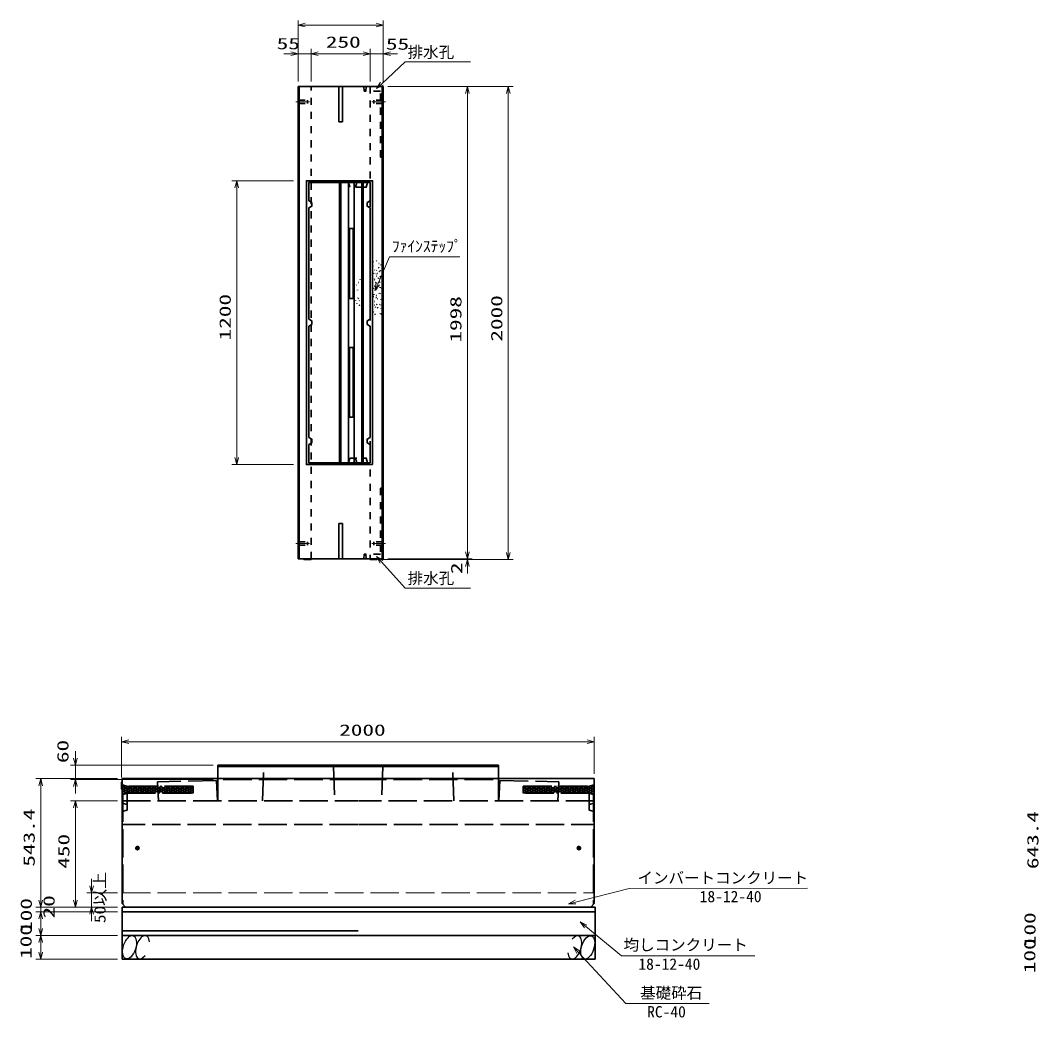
# Model space of a CAD drawing. Units: millimetres on the paper. Extents: x 0 to 1219, y 9 to 859.
# Drawn here: x 273.1 to 488.3, y 451.4 to 662.2 of the extents above; entities that cross this region are included whole.
import ezdxf
from ezdxf.enums import TextEntityAlignment as Align

# ---------------------------------------------------------------- set-up
doc = ezdxf.new("R2010")
doc.units = ezdxf.units.MM
for name, pattern in [('DASHED', [7.5, 6, -1.5]), ('USER2', [18.5, 12, -1.5, 3.5, -1.5]), ('USER3', [3, 1.5, -1.5])]:
    doc.linetypes.add(name, pattern=pattern)
for name, color, linetype, lineweight in [('D-BMK（構造物基準線）', 2, 'USER2', 18), ('D-STR-DIM（寸法）', 7, 'Continuous', 13), ('D-STR-HTXT(均しCON-旗)', 7, 'Continuous', 13), ('D-STR-HTXT(基礎砕石-旗)', 7, 'Continuous', 13), ('D-STR-HTXT（WS-旗）', 7, 'Continuous', 13), ('D-STR-HTXT（旗上げ）', 7, 'Continuous', 13), ('D-STR-STRF(グリ)', 7, 'Continuous', 25), ('D-STR（構造物）', 1, 'Continuous', 35)]:
    doc.layers.add(name, color=color, linetype=linetype, lineweight=lineweight)
doc.styles.add('ＭＳ ゴシック', font='')
doc.styles.get('ＭＳ ゴシック').set_extended_font_data('MS Gothic')

# ---------------------------------------------------------------- blocks, each defined once
blk = doc.blocks.new('_Open30')
at = {"color": 7, "linetype": 'Continuous', "lineweight": 13}
for p, q in [((-1, 0.2679), (0, 0)), ((0, 0), (-1, -0.2679)), ((0, 0), (-1, 0))]:
    blk.add_line(p, q, dxfattribs=at)

msp = doc.modelspace()

# ---------------------------------------------------------------- linework, layer by layer
at = {"layer": 'D-BMK（構造物基準線）'}
for p, q in [((331.297, 644.958), (334.147, 644.958)), ((350.222, 644.958), (347.372, 644.958)), ((331.297, 551.558), (334.147, 551.558)), ((350.222, 551.558), (347.372, 551.558))]:
    msp.add_line(p, q, dxfattribs=at)
at = {"layer": 'D-STR-DIM（寸法）'}
for p, q in [((331.759, 656.105), (331.759, 662.155)), ((333.259, 661.155), (348.259, 661.155)), ((349.759, 656.135), (349.759, 662.155)), ((330.259, 655.105), (328.759, 655.105)), ((331.759, 649.208), (331.759, 656.105)), ((331.759, 655.105), (334.509, 655.105)), ((334.509, 649.26), (334.509, 656.105)), ((334.509, 649.208), (334.509, 656.105)), ((336.009, 655.105), (337.509, 655.105)), ((336.009, 655.105), (345.509, 655.105)), ((345.509, 655.105), (344.009, 655.105)), ((347.009, 649.208), (347.009, 656.105)), ((347.009, 649.245), (347.009, 656.105)), ((347.009, 655.105), (349.759, 655.105)), ((349.759, 649.178), (349.759, 656.105)), ((351.259, 655.105), (352.759, 655.105)), ((350.759, 648.208), (368.548, 648.208)), ((367.111, 648.208), (377.188, 648.208)), ((367.548, 549.808), (367.548, 646.708)), ((376.188, 549.708), (376.188, 646.708)), ((330.759, 628.258), (317.795, 628.258)), ((318.795, 569.758), (318.795, 626.758)), ((330.759, 568.258), (317.795, 568.258)), ((367.548, 549.808), (367.548, 551.308)), ((349.509, 548.208), (368.548, 548.208)), ((350.759, 548.308), (368.548, 548.308)), ((350.759, 548.308), (368.548, 548.308)), ((366.111, 548.208), (377.188, 548.208)), ((367.548, 548.308), (367.548, 548.208)), ((367.548, 546.708), (367.548, 545.208)), ((294.461, 502.137), (294.461, 510.683)), ((394.361, 502.892), (394.361, 510.683)), ((295.961, 509.683), (392.861, 509.683)), ((284.69, 506.216), (284.69, 507.716)), ((313.786, 504.716), (283.69, 504.716)), ((284.69, 504.716), (284.69, 501.716)), ((293.561, 501.892), (276.364, 501.892)), ((313.786, 501.716), (283.69, 501.716)), ((277.364, 500.392), (277.364, 476.222)), ((284.69, 500.216), (284.69, 498.716)), ((293.561, 497.216), (283.69, 497.216)), ((284.69, 495.716), (284.69, 476.222)), ((288.122, 479.222), (288.122, 480.722)), ((277.364, 476.222), (277.364, 477.722)), ((293.561, 477.722), (287.122, 477.722)), ((288.122, 477.722), (288.122, 474.722)), ((293.561, 474.722), (276.364, 474.722)), ((293.561, 474.722), (276.364, 474.722)), ((293.561, 473.722), (276.364, 473.722)), ((293.561, 473.722), (276.364, 473.722)), ((277.364, 474.722), (277.364, 473.722)), ((293.561, 474.722), (283.69, 474.722)), ((293.561, 474.722), (287.122, 474.722)), ((277.364, 472.222), (277.364, 470.722)), ((277.364, 472.222), (277.364, 470.222)), ((288.122, 473.222), (288.122, 471.722)), ((293.561, 468.722), (276.364, 468.722)), ((293.561, 468.722), (276.364, 468.722)), ((277.364, 467.222), (277.364, 465.222)), ((293.561, 463.722), (276.364, 463.722))]:
    msp.add_line(p, q, dxfattribs=at)
at = {"layer": 'D-STR-DIM（寸法）', "color": 1, "linetype": 'DASHED'}
msp.add_line((294.561, 477.722), (394.361, 477.722), dxfattribs=at)
at = {"layer": 'D-STR-HTXT(均しCON-旗)'}
msp.add_lwpolyline([(428.318, 464.411), (400.11, 464.411), (392.551, 470.625)], dxfattribs=at)
at = {"layer": 'D-STR-HTXT(基礎砕石-旗)'}
msp.add_lwpolyline([(418.633, 454.332), (401.062, 454.332), (390.972, 465.198)], dxfattribs=at)
at = {"layer": 'D-STR-HTXT（WS-旗）'}
for points in [[(368.213, 653.355), (354.425, 653.355), (349.467, 648.766)], [(368.213, 542.16), (354.425, 542.16), (349.377, 547.692)]]:
    msp.add_lwpolyline(points, dxfattribs=at)
at = {"layer": 'D-STR-HTXT（旗上げ）'}
for points in [[(365.932, 612.167), (351.102, 612.167), (348.603, 606.417)], [(439.394, 478.718), (401.761, 478.645), (390.398, 475.781)]]:
    msp.add_lwpolyline(points, dxfattribs=at)
at = {"layer": 'D-STR-STRF(グリ)'}
for centre, major_axis in [((296.137, 466.245), (0.79, 2.421)), ((392.986, 466.198), (-0.79, -2.421))]:
    msp.add_ellipse(centre, major_axis=major_axis, ratio=0.5139, dxfattribs=at)
for centre, start_param, end_param in [((298.877, 466.245), 5.3575563, 10.3750652), ((390.245, 466.198), 2.2159636, 7.2334726)]:
    msp.add_ellipse(centre, major_axis=(0.79, 2.421), ratio=0.5139, start_param=start_param, end_param=end_param, dxfattribs=at)
at = {"layer": 'D-STR（構造物）'}
for p, q in [((331.759, 548.308), (331.759, 648.208)), ((349.759, 648.208), (331.759, 648.208)), ((332.009, 548.308), (332.009, 648.208)), ((340.384, 648.208), (340.384, 640.708)), ((341.134, 648.208), (341.134, 640.708)), ((349.509, 648.208), (349.509, 548.308)), ((349.759, 648.208), (349.759, 548.308)), ((341.134, 640.708), (340.384, 640.708)), ((340.515, 627.883), (340.515, 568.633)), ((340.765, 627.883), (340.765, 568.633)), ((342.384, 627.883), (342.384, 568.633)), ((343.634, 627.883), (343.634, 568.633)), ((345.253, 627.883), (345.253, 568.633)), ((345.503, 627.883), (345.503, 568.633)), ((334.009, 622.511), (334.009, 599.008)), ((347.009, 599.008), (347.009, 622.511)), ((348.267, 611.286), (348.324, 611.334)), ((348.324, 611.334), (348.372, 611.277)), ((347.527, 610.256), (347.58, 610.203)), ((347.58, 610.203), (347.633, 610.256)), ((347.641, 611.111), (347.714, 611.092)), ((348.007, 609.384), (347.933, 609.397)), ((348.346, 609.313), (348.372, 609.383)), ((348.826, 609.848), (348.753, 609.828)), ((348.807, 609.92), (348.826, 609.848)), ((348.842, 610.78), (348.917, 610.78)), ((348.943, 609.01), (348.956, 609.084)), ((348.956, 609.084), (349.03, 609.071)), ((349.138, 609.21), (349.199, 609.253)), ((349.19, 610.395), (349.243, 610.448)), ((349.199, 609.253), (349.242, 609.192)), ((349.243, 610.448), (349.296, 610.395)), ((344.855, 607.283), (344.875, 607.355)), ((345.328, 607.866), (345.275, 607.919)), ((345.303, 607.158), (345.368, 607.196)), ((345.328, 607.866), (345.381, 607.919)), ((347.791, 608.711), (347.729, 608.668)), ((347.791, 608.711), (347.834, 608.65)), ((347.901, 607.298), (347.976, 607.298)), ((347.92, 607.468), (347.907, 607.542)), ((348.224, 608.534), (348.286, 608.577)), ((348.333, 608.107), (348.258, 608.114)), ((348.286, 608.577), (348.329, 608.516)), ((348.555, 608.637), (348.623, 608.669)), ((348.677, 607.691), (348.629, 607.748)), ((348.788, 607.633), (348.726, 607.59)), ((348.831, 607.572), (348.788, 607.633)), ((349.079, 607.581), (349.005, 607.594)), ((349.066, 607.507), (349.079, 607.581)), ((349.07, 607.959), (349.108, 608.024)), ((349.108, 608.024), (349.173, 607.986)), ((343.917, 604.823), (343.864, 604.876)), ((344.067, 606.161), (344.074, 606.236)), ((344.286, 605.124), (344.317, 605.192)), ((344.546, 606.776), (344.621, 606.782)), ((345.322, 606.069), (345.353, 606.001)), ((347.751, 605.579), (347.713, 605.514)), ((347.915, 605.96), (347.987, 605.979)), ((347.987, 605.979), (347.968, 606.052)), ((348.145, 606.776), (348.073, 606.757)), ((348.174, 605.223), (348.161, 605.149)), ((348.308, 606.739), (348.369, 606.696)), ((348.369, 606.696), (348.326, 606.634)), ((348.428, 605.413), (348.367, 605.37)), ((348.428, 605.413), (348.471, 605.351)), ((348.989, 606.783), (349.062, 606.796)), ((349.118, 605.728), (349.045, 605.715)), ((349.062, 606.796), (349.075, 606.722)), ((349.131, 605.654), (349.118, 605.728)), ((349.361, 605.558), (349.299, 605.601)), ((349.317, 605.496), (349.361, 605.558)), ((343.924, 602.997), (343.899, 602.926)), ((344.378, 603.461), (344.359, 603.534)), ((344.562, 603.374), (344.497, 603.336)), ((344.562, 603.374), (344.6, 603.309)), ((344.686, 602.905), (344.739, 602.958)), ((347.754, 603.755), (347.679, 603.762)), ((347.741, 604.17), (347.799, 604.218)), ((347.799, 604.218), (347.75, 604.275)), ((347.902, 602.709), (347.977, 602.709)), ((348.288, 603.611), (348.215, 603.592)), ((348.308, 603.985), (348.235, 604.004)), ((348.288, 603.912), (348.308, 603.985)), ((348.307, 603.539), (348.288, 603.611)), ((348.474, 603.254), (348.531, 603.302)), ((348.531, 603.302), (348.483, 603.359)), ((348.869, 604.425), (348.93, 604.468)), ((348.93, 604.468), (348.973, 604.407)), ((349.222, 604.416), (349.209, 604.342)), ((349.227, 603.219), (349.221, 603.145)), ((344.143, 602.351), (344.175, 602.283)), ((344.666, 601.926), (344.724, 601.974)), ((344.724, 601.974), (344.772, 601.917)), ((345.303, 602.413), (345.322, 602.485)), ((347.698, 600.552), (347.752, 600.499)), ((347.962, 601.93), (347.894, 601.961)), ((348.069, 601.572), (348.144, 601.566)), ((348.144, 601.566), (348.137, 601.491)), ((348.414, 602.101), (348.342, 602.12)), ((348.414, 602.101), (348.395, 602.028)), ((348.638, 601.418), (348.58, 601.37)), ((348.589, 601.475), (348.638, 601.418)), ((348.998, 602.099), (349.005, 602.173)), ((349.195, 601.946), (349.146, 602.003)), ((349.327, 601.261), (349.333, 601.335)), ((348, 600.077), (348.068, 600.046)), ((348.068, 600.046), (348.036, 599.978)), ((349.104, 600.214), (349.111, 600.289)), ((349.243, 600.014), (349.301, 600.062)), ((349.301, 600.062), (349.253, 600.119)), ((334.009, 597.508), (334.009, 574.006)), ((347.009, 574.006), (347.009, 597.508)), ((347.009, 568.633), (347.009, 572.506)), ((346.413, 568.633), (347.009, 568.633)), ((340.384, 548.308), (340.384, 555.808)), ((341.134, 555.808), (340.384, 555.808)), ((341.134, 548.308), (341.134, 555.808)), ((349.759, 548.308), (331.759, 548.308)), ((333.01, 548.208), (332.909, 548.308)), ((334.509, 548.208), (333.01, 548.208)), ((334.509, 548.208), (334.609, 548.308)), ((347.009, 548.208), (346.909, 548.308)), ((347.009, 548.208), (348.509, 548.208)), ((348.509, 548.208), (348.609, 548.308)), ((314.786, 504.716), (314.786, 501.892)), ((344.461, 504.716), (314.786, 504.716)), ((314.786, 504.467), (344.461, 504.467)), ((344.461, 504.439), (314.786, 504.439)), ((344.461, 504.716), (374.136, 504.716)), ((374.136, 504.467), (344.461, 504.467)), ((344.461, 504.439), (374.136, 504.439)), ((374.136, 504.716), (374.136, 501.892)), ((294.561, 475.472), (294.561, 501.892)), ((294.561, 501.892), (344.461, 501.892)), ((394.361, 501.892), (344.461, 501.892)), ((394.361, 475.472), (394.361, 501.892)), ((294.461, 501.137), (294.561, 501.237)), ((294.461, 499.637), (294.461, 501.137)), ((294.561, 499.537), (294.461, 499.637)), ((297.361, 487.216), (298.261, 487.216)), ((297.811, 487.666), (297.811, 486.766)), ((391.561, 487.216), (390.661, 487.216)), ((391.111, 487.666), (391.111, 486.766)), ((295.311, 474.722), (294.561, 475.472)), ((394.561, 474.722), (294.561, 474.722)), ((294.561, 474.722), (294.561, 473.722)), ((294.561, 473.722), (394.561, 473.722)), ((294.561, 473.722), (394.561, 473.722)), ((294.561, 473.722), (294.561, 468.722)), ((344.461, 474.722), (295.311, 474.722)), ((344.461, 474.722), (393.611, 474.722)), ((393.611, 474.722), (394.361, 475.472)), ((394.561, 474.722), (394.561, 473.722)), ((394.561, 473.722), (394.561, 468.722)), ((294.561, 469.727), (344.461, 469.727)), ((294.561, 468.722), (394.561, 468.722)), ((294.561, 468.722), (294.561, 463.722)), ((294.561, 468.722), (394.561, 468.722)), ((394.561, 468.722), (394.561, 463.722)), ((294.561, 463.722), (394.561, 463.722))]:
    msp.add_line(p, q, dxfattribs=at)
at = {"layer": 'D-STR（構造物）', "linetype": 'USER3'}
for p, q in [((334.509, 548.308), (334.509, 648.208)), ((346.111, 647.158), (346.185, 648.208)), ((347.009, 648.208), (347.009, 548.308)), ((349.184, 633.208), (349.184, 647.158)), ((331.759, 645.308), (333.76, 645.308)), ((331.759, 644.608), (333.76, 644.608)), ((333.76, 644.608), (333.76, 645.308)), ((349.759, 645.308), (347.759, 645.308)), ((347.759, 644.608), (347.759, 645.308)), ((349.759, 644.608), (347.759, 644.608)), ((349.184, 633.208), (349.759, 633.208)), ((343.93, 626.883), (344.179, 627.883)), ((344.179, 568.633), (343.93, 569.633)), ((349.184, 563.308), (349.184, 549.358)), ((349.184, 563.308), (349.759, 563.308)), ((331.759, 551.908), (333.76, 551.908)), ((331.759, 551.208), (333.76, 551.208)), ((333.76, 551.908), (333.76, 551.208)), ((347.759, 551.908), (347.759, 551.208)), ((349.759, 551.908), (347.759, 551.908)), ((349.759, 551.208), (347.759, 551.208)), ((346.111, 549.358), (346.185, 548.308))]:
    msp.add_line(p, q, dxfattribs=at)
at = {"layer": 'D-STR（構造物）', "linetype": 'DASHED'}
for p, q in [((324.236, 497.216), (324.486, 504.439)), ((339.236, 504.439), (339.486, 497.216)), ((349.686, 504.439), (349.436, 497.216)), ((364.686, 497.216), (364.436, 504.439)), ((314.511, 501.467), (302.061, 501.217)), ((314.511, 501.467), (314.761, 497.216)), ((314.786, 501.892), (314.786, 497.216)), ((344.461, 501.716), (314.786, 501.716)), ((344.461, 501.716), (374.136, 501.716)), ((374.136, 501.892), (374.136, 497.216)), ((374.411, 501.467), (374.161, 497.216)), ((374.411, 501.467), (386.861, 501.217)), ((294.56, 500.042), (295.239, 500.381)), ((296.06, 500.292), (294.56, 499.542)), ((298.06, 500.292), (294.56, 498.542)), ((294.56, 500.292), (297.56, 498.792)), ((297.06, 500.292), (294.56, 499.042)), ((294.56, 499.792), (296.56, 498.792)), ((294.56, 499.292), (295.56, 498.792)), ((295.611, 500.292), (294.561, 500.545)), ((295.513, 500.315), (298.56, 498.792)), ((309.561, 500.292), (295.611, 500.292)), ((296.06, 498.792), (299.06, 500.292)), ((299.56, 498.792), (296.56, 500.292)), ((297.06, 498.792), (300.06, 500.292)), ((300.56, 498.792), (297.56, 500.292)), ((298.06, 498.792), (301.06, 500.292)), ((301.56, 498.792), (298.56, 500.292)), ((302.06, 500.292), (299.06, 498.792)), ((299.56, 500.292), (302.56, 498.792)), ((303.06, 500.292), (300.06, 498.792)), ((300.56, 500.292), (303.56, 498.792)), ((304.06, 500.292), (301.06, 498.792)), ((301.56, 500.292), (304.56, 498.792)), ((302.06, 498.792), (305.06, 500.292)), ((302.061, 501.217), (302.296, 497.216)), ((305.56, 498.792), (302.56, 500.292)), ((303.06, 498.792), (306.06, 500.292)), ((306.56, 498.792), (303.56, 500.292)), ((304.06, 498.792), (307.06, 500.292)), ((307.56, 498.792), (304.56, 500.292)), ((308.06, 500.292), (305.06, 498.792)), ((305.56, 500.292), (308.56, 498.792)), ((306.06, 498.792), (309.06, 500.292)), ((306.56, 500.292), (309.561, 498.791)), ((309.561, 500.042), (307.06, 498.792)), ((309.561, 499.291), (307.56, 500.292)), ((309.561, 499.542), (308.06, 498.792)), ((308.56, 500.292), (309.561, 499.791)), ((309.561, 498.792), (309.561, 500.292)), ((380.362, 500.292), (379.361, 499.791)), ((382.362, 500.292), (379.361, 498.791)), ((379.361, 500.292), (393.311, 500.292)), ((379.361, 498.792), (379.361, 500.292)), ((379.361, 499.291), (381.362, 500.292)), ((379.361, 500.042), (381.862, 498.792)), ((379.361, 499.542), (380.862, 498.792)), ((382.862, 498.792), (379.862, 500.292)), ((383.362, 500.292), (380.362, 498.792)), ((380.862, 500.292), (383.862, 498.792)), ((381.362, 498.792), (384.362, 500.292)), ((384.862, 498.792), (381.862, 500.292)), ((382.362, 498.792), (385.362, 500.292)), ((385.862, 498.792), (382.862, 500.292)), ((383.362, 498.792), (386.362, 500.292)), ((386.862, 498.792), (383.862, 500.292)), ((387.362, 500.292), (384.362, 498.792)), ((384.862, 500.292), (387.862, 498.792)), ((388.362, 500.292), (385.362, 498.792)), ((385.862, 500.292), (388.862, 498.792)), ((389.362, 500.292), (386.362, 498.792)), ((386.861, 501.217), (386.626, 497.216)), ((386.862, 500.292), (389.862, 498.792)), ((387.362, 498.792), (390.362, 500.292)), ((390.862, 498.792), (387.862, 500.292)), ((388.362, 498.792), (391.362, 500.292)), ((391.862, 498.792), (388.862, 500.292)), ((389.362, 498.792), (392.362, 500.292)), ((392.862, 498.792), (389.862, 500.292)), ((393.41, 500.315), (390.362, 498.792)), ((390.862, 500.292), (394.362, 498.542)), ((394.362, 500.292), (391.362, 498.792)), ((391.862, 500.292), (394.362, 499.042)), ((394.362, 499.792), (392.362, 498.792)), ((392.862, 500.292), (394.362, 499.542)), ((393.311, 500.292), (394.361, 500.545)), ((394.362, 499.292), (393.362, 498.792)), ((394.362, 500.042), (393.683, 500.381)), ((294.561, 498.465), (295.611, 498.792)), ((294.561, 497.216), (344.411, 497.216)), ((294.711, 498.716), (294.711, 475.322)), ((295.61, 498.792), (309.561, 498.792)), ((295.611, 498.792), (295.611, 495.234)), ((309.06, 498.792), (309.561, 499.042)), ((394.361, 497.216), (344.511, 497.216)), ((379.862, 498.792), (379.361, 499.042)), ((393.312, 498.792), (379.361, 498.792)), ((393.311, 498.792), (393.311, 495.234)), ((394.361, 498.465), (393.311, 498.792)), ((394.211, 498.716), (394.211, 475.322)), ((294.561, 496.699), (295.611, 496.43)), ((295.611, 495.234), (294.561, 494.965)), ((394.361, 496.699), (393.311, 496.43)), ((393.311, 495.234), (394.361, 494.965)), ((344.411, 492.216), (294.561, 492.216)), ((344.511, 492.216), (394.361, 492.216))]:
    msp.add_line(p, q, dxfattribs=at)
at = {"layer": 'D-STR（構造物）', "linetype": 'USER3'}
for points in [[(349.184, 647.158), (345.745, 647.158), (345.665, 648.208)], [(345.424, 626.883), (342.693, 626.883), (342.424, 627.885)], [(342.424, 568.632), (342.693, 569.633), (345.424, 569.633)], [(349.184, 549.358), (345.745, 549.358), (345.665, 548.308)]]:
    msp.add_lwpolyline(points, dxfattribs=at)
at = {"layer": 'D-STR（構造物）'}
for points in [[(347.509, 568.258), (347.509, 628.258), (333.509, 628.258), (333.509, 568.258)], [(345.383, 627.883), (345.424, 626.883), (346.161, 626.883), (346.413, 627.883)], [(342.634, 603.383), (343.384, 603.383), (343.384, 618.133), (342.634, 618.133)], [(343.384, 578.283), (343.384, 593.033), (342.634, 593.033), (342.634, 578.283)], [(345.424, 569.633), (345.383, 568.633), (346.413, 568.633), (346.161, 569.633)]]:
    msp.add_lwpolyline(points, close=True, dxfattribs=at)
for points in [[(345.383, 627.883), (334.009, 627.883), (334.009, 624.011)], [(347.009, 624.011), (347.009, 627.883), (346.413, 627.883)], [(334.009, 624.011), (334.638, 623.648), (334.638, 622.874), (334.009, 622.511)], [(347.009, 624.011), (346.38, 623.648), (346.38, 622.874), (347.009, 622.511)], [(334.009, 599.008), (334.638, 598.645), (334.638, 597.872)], [(334.009, 599.008), (334.638, 598.645), (334.638, 597.872), (334.009, 597.508)], [(347.009, 599.008), (346.38, 598.645), (346.38, 597.872), (347.009, 597.508)], [(334.009, 572.506), (334.638, 572.869), (334.638, 573.643), (334.009, 574.006)], [(334.009, 572.506), (334.009, 568.633), (345.383, 568.633)], [(347.009, 574.006), (346.38, 573.643), (346.38, 572.869), (347.009, 572.506)]]:
    msp.add_lwpolyline(points, dxfattribs=at)
for centre, radius in [((297.811, 487.216), 0.35), ((297.811, 487.216), 0.3), ((391.111, 487.216), 0.35), ((391.111, 487.216), 0.3)]:
    msp.add_circle(centre, radius, dxfattribs=at)

# ---------------------------------------------------------------- block references
at = {"layer": 'D-STR-DIM（寸法）', "xscale": 1.5, "yscale": 1.5}
for p, rotation in [((331.759, 661.155), 180), ((334.509, 655.105), 180), ((334.509, 655.105), 180), ((349.759, 655.105), 180), ((367.548, 648.208), 90), ((376.188, 648.208), 90), ((318.795, 628.258), 90), ((318.795, 568.258), 270), ((367.548, 548.308), 270), ((367.548, 548.308), 270), ((376.188, 548.208), 270), ((367.548, 548.208), 90), ((294.461, 509.683), 180), ((284.69, 504.716), 270), ((277.364, 501.892), 90), ((284.69, 501.716), 90), ((284.69, 497.216), 90), ((288.122, 477.722), 270), ((277.364, 474.722), 270), ((277.364, 474.722), 270), ((284.69, 474.722), 270), ((277.364, 473.722), 90), ((277.364, 473.722), 90), ((288.122, 474.722), 90), ((277.364, 468.722), 270), ((277.364, 468.722), 90), ((277.364, 463.722), 270)]:
    msp.add_blockref('_Open30', p, dxfattribs=dict(at, rotation=rotation))
for p in [(349.759, 661.155), (331.759, 655.105), (347.009, 655.105), (347.009, 655.105), (394.361, 509.683)]:
    msp.add_blockref('_Open30', p, dxfattribs=at)
at = {"layer": 'D-STR-HTXT(均しCON-旗)', "xscale": 1.5, "yscale": 1.5, "rotation": 140.57786}
msp.add_blockref('_Open30', (391.393, 471.578), dxfattribs=at)
at = {"layer": 'D-STR-HTXT(基礎砕石-旗)', "xscale": 1.5, "yscale": 1.5, "rotation": 132.88015}
msp.add_blockref('_Open30', (389.951, 466.297), dxfattribs=at)
at = {"layer": 'D-STR-HTXT（WS-旗）', "xscale": 1.5, "yscale": 1.5}
for p, rotation in [((348.366, 647.747), 222.78711), ((348.366, 548.8), 132.37661)]:
    msp.add_blockref('_Open30', p, dxfattribs=dict(at, rotation=rotation))
at = {"layer": 'D-STR-HTXT（旗上げ）', "xscale": 1.5, "yscale": 1.5}
for p, rotation in [((348.005, 605.041), 246.50838), ((388.944, 475.414), 194.1476)]:
    msp.add_blockref('_Open30', p, dxfattribs=dict(at, rotation=rotation))

# ---------------------------------------------------------------- texts
at = {"layer": 'D-STR-DIM（寸法）', "style": 'ＭＳ ゴシック', "width": 1.5}
for s, p in [('250', (337.634, 655.642)), ('55', (327.24, 655.323)), ('55', (350.324, 655.229)), ('2000', (340.453, 510.22))]:
    msp.add_text(s, height=2.405, dxfattribs=at).set_placement(p, align=Align.BOTTOM_LEFT)
at = {"layer": 'D-STR-DIM（寸法）', "style": 'ＭＳ ゴシック'}
for s, width, p in [('1200', 1.5, (318.258, 594.508)), ('1998', 1.5, (367.01, 594.05)), ('2000', 1.5, (375.65, 594.25)), ('2', 1.5, (367.186, 545.12)), ('60', 1.5, (283.958, 505.167)), ('543.4', 1.5, (276.826, 483.272)), ('643.4', 1.5, (488.956, 482.757)), ('450', 1.5, (284.153, 482.844)), ('50以上', 1.1, (291.798, 471.365)), ('100', 1.5, (276.217, 469.275)), ('20', 1.5, (281.035, 472.334)), ('100', 1.5, (488.347, 466.262)), ('100', 1.5, (276.164, 463.772)), ('100', 1.5, (488.294, 460.759))]:
    msp.add_text(s, height=2.405, rotation=90, dxfattribs=dict(at, width=width)).set_placement(p, align=Align.BOTTOM_LEFT)
at = {"layer": 'D-STR-HTXT(均しCON-旗)', "style": 'ＭＳ ゴシック'}
for s, p in [('均しコンクリート', (400.557, 464.822)), ('18-12-40', (403.691, 460.761))]:
    msp.add_text(s, height=2.405, dxfattribs=at).set_placement(p, align=Align.BOTTOM_LEFT)
at = {"layer": 'D-STR-HTXT(基礎砕石-旗)', "style": 'ＭＳ ゴシック'}
for s, p in [('基礎砕石', (404.045, 454.666)), ('RC-40', (405.533, 450.681))]:
    msp.add_text(s, height=2.405, dxfattribs=at).set_placement(p, align=Align.BOTTOM_LEFT)
at = {"layer": 'D-STR-HTXT（WS-旗）', "style": 'ＭＳ ゴシック'}
for p in [(354.905, 653.506), (354.905, 542.312)]:
    msp.add_text('排水孔', height=2.405, dxfattribs=at).set_placement(p, align=Align.BOTTOM_LEFT)
at = {"layer": 'D-STR-HTXT（旗上げ）', "style": 'ＭＳ ゴシック'}
for s, p in [('ﾌｧｲﾝｽﾃｯﾌﾟ', (351.581, 612.491)), ('インバートコンクリート', (403.491, 478.989)), ('18-12-40', (416.634, 475.042))]:
    msp.add_text(s, height=2.405, dxfattribs=at).set_placement(p, align=Align.BOTTOM_LEFT)

doc.saveas('drawing.dxf')
